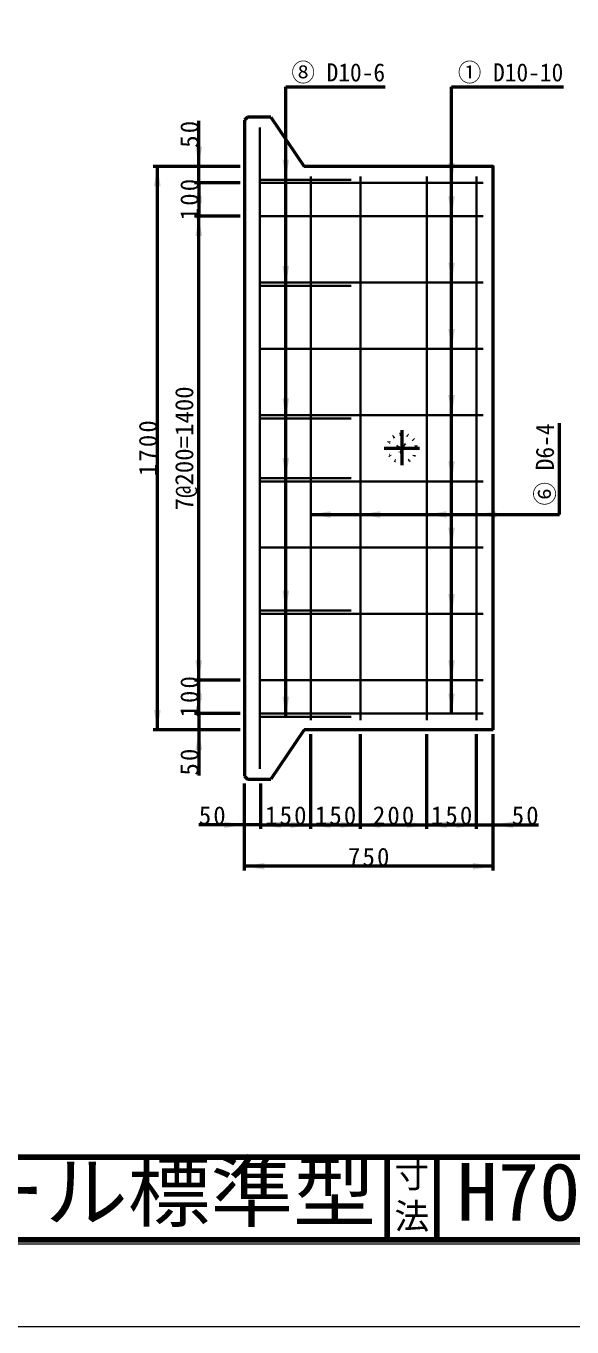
# Model space of a CAD drawing. Units: millimetres, scale not verified, with parts at other scales. Extents: x -2102 to 2102, y -1485 to 1485.
# Drawn here: x 37 to 696, y -1485 to 85 of the extents above; entities that cross this region are included whole.
import ezdxf
from ezdxf.enums import TextEntityAlignment as Align

# ---------------------------------------------------------------- set-up
doc = ezdxf.new("R2010")
doc.units = ezdxf.units.MM
doc.header["$LTSCALE"] = 5
doc.linetypes.add('DOTTED', pattern=[1.75, 0.25, -1.5])
doc.linetypes.add('LONG_DASHED_DOTTED', pattern=[15.25, 12, -1.5, 0.25, -1.5])
doc.layers.add('0-0_V-nasSTD', color=7, linetype='Continuous', lineweight=50)
doc.layers.add('0-1_0', color=7, linetype='Continuous', lineweight=100)
doc.styles.add('ＭＳ ゴシック', font='')
doc.styles.get('ＭＳ ゴシック').set_extended_font_data('MS Gothic')

msp = doc.modelspace()

# ---------------------------------------------------------------- linework, layer by layer
at = {"layer": '0-0_V-nasSTD'}
for p, q in [((350.42, -748.648), (350.42, 11.352)), ((350.42, 11.352), (470.42, 11.352)), ((550.42, -744.648), (550.42, 11.352)), ((550.42, 11.352), (685.42, 11.352)), ((304.02, -25.248), (300.42, -28.848)), ((300.42, -28.848), (300.42, -820.448)), ((332.42, -25.248), (304.02, -25.248)), ((332.42, -25.248), (372.42, -84.648)), ((295.42, -84.648), (190.42, -84.648)), ((195.42, -84.648), (195.42, -764.648)), ((295.42, -104.648), (240.42, -104.648)), ((245.42, -104.648), (245.42, -144.648)), ((295.42, -144.648), (240.42, -144.648)), ((245.42, -704.648), (245.42, -144.648)), ((680.42, -504.648), (680.42, -394.648)), ((380.42, -504.648), (680.42, -504.648)), ((295.42, -704.648), (240.42, -704.648)), ((245.42, -744.648), (245.42, -704.648)), ((295.42, -744.648), (240.42, -744.648)), ((295.42, -764.648), (190.42, -764.648)), ((372.42, -764.648), (332.42, -824.048)), ((600.42, -764.648), (372.42, -764.648)), ((380.42, -884.048), (380.42, -769.648)), ((440.42, -884.048), (440.42, -769.648)), ((520.42, -884.048), (520.42, -769.648)), ((580.42, -884.048), (580.42, -769.648)), ((600.42, -934.048), (600.42, -769.648)), ((300.42, -820.448), (304.02, -824.048)), ((300.42, -934.048), (300.42, -829.048)), ((304.02, -824.048), (332.42, -824.048)), ((320.42, -884.048), (320.42, -829.048)), ((320.42, -879.048), (380.42, -879.048)), ((380.42, -879.048), (440.42, -879.048)), ((600.42, -929.048), (300.42, -929.048))]:
    msp.add_line(p, q, dxfattribs=at)
at = {"layer": '0-0_V-nasSTD', "lineweight": 35}
for p, q in [((319.22, -37.648), (319.22, -811.648)), ((318.42, -100.648), (429.449, -100.648)), ((588.42, -104.648), (320.42, -104.648)), ((380.42, -752.648), (380.42, -96.648)), ((440.42, -752.648), (440.42, -96.648)), ((520.42, -752.648), (520.42, -96.648)), ((580.42, -752.648), (580.42, -96.648)), ((588.42, -144.648), (320.42, -144.648)), ((318.42, -228.648), (429.449, -228.648)), ((588.42, -224.648), (320.42, -224.648)), ((588.42, -304.648), (320.42, -304.648)), ((318.42, -388.648), (429.449, -388.648)), ((588.42, -384.648), (320.42, -384.648)), ((318.42, -460.648), (429.449, -460.648)), ((588.42, -464.648), (320.42, -464.648)), ((588.42, -544.648), (320.42, -544.648)), ((318.42, -620.648), (429.449, -620.648)), ((588.42, -624.648), (320.42, -624.648)), ((588.42, -704.648), (320.42, -704.648)), ((318.42, -748.648), (429.449, -748.648)), ((588.42, -744.648), (320.42, -744.648))]:
    msp.add_line(p, q, dxfattribs=at)
at = {"layer": '0-0_V-nasSTD', "linetype": 'LONG_DASHED_DOTTED'}
for p, q in [((490.42, -402.848), (490.42, -445.248)), ((469.22, -424.648), (511.62, -424.648))]:
    msp.add_line(p, q, dxfattribs=at)
at = {"layer": '0-0_V-nasSTD', "lineweight": 100}
for p, q in [((472.5, -1280), (472.5, -1380)), ((532.5, -1280), (532.5, -1380)), ((-1997.5, -1380), (1997.5, -1380))]:
    msp.add_line(p, q, dxfattribs=at)
at = {"layer": '0-0_V-nasSTD', "lineweight": 18}
for points in [[(-2102.5, -1485), (-2102.5, 1485), (2102.5, 1485), (2102.5, -1485)], [(-2002.5, -1385), (-2002.5, 1385), (2002.5, 1385), (2002.5, -1385)]]:
    msp.add_lwpolyline(points, close=True, dxfattribs=at)
at = {"layer": '0-0_V-nasSTD'}
for points in [[(245.42, -104.648), (245.42, -84.648), (245.42, -29.648)], [(600.42, -764.648), (600.42, -84.648), (372.42, -84.648)], [(245.42, -744.648), (245.42, -764.648), (245.42, -819.648)], [(320.42, -879.048), (300.42, -879.048), (245.42, -879.048)], [(440.42, -879.048), (520.42, -879.048), (580.42, -879.048)], [(580.42, -879.048), (600.42, -879.048), (655.42, -879.048)]]:
    msp.add_lwpolyline(points, dxfattribs=at)
at = {"layer": '0-0_V-nasSTD', "linetype": 'DOTTED'}
for radius in [17.2, 5]:
    msp.add_circle((490.42, -424.648), radius, dxfattribs=at)
at = {"layer": '0-0_V-nasSTD'}
for points in [[(241.42, -60.648), (245.42, -84.648), (245.42, -60.648)], [(245.42, -84.648), (245.42, -60.648), (249.42, -60.648)], [(346.42, -76.648), (350.42, -100.648), (350.42, -76.648)], [(350.42, -100.648), (350.42, -76.648), (354.42, -76.648)], [(191.42, -108.648), (195.42, -108.648), (195.42, -84.648)], [(195.42, -108.648), (195.42, -84.648), (199.42, -108.648)], [(546.42, -80.648), (550.42, -104.648), (550.42, -80.648)], [(550.42, -104.648), (550.42, -80.648), (554.42, -80.648)], [(241.42, -128.648), (245.42, -128.648), (245.42, -104.648)], [(245.42, -128.648), (245.42, -104.648), (249.42, -128.648)], [(241.42, -120.648), (245.42, -144.648), (245.42, -120.648)], [(245.42, -144.648), (245.42, -120.648), (249.42, -120.648)], [(546.42, -120.648), (550.42, -144.648), (550.42, -120.648)], [(550.42, -144.648), (550.42, -120.648), (554.42, -120.648)], [(241.42, -168.648), (245.42, -168.648), (245.42, -144.648)], [(245.42, -168.648), (245.42, -144.648), (249.42, -168.648)], [(546.42, -200.648), (550.42, -224.648), (550.42, -200.648)], [(550.42, -224.648), (550.42, -200.648), (554.42, -200.648)], [(346.42, -204.648), (350.42, -228.648), (350.42, -204.648)], [(350.42, -228.648), (350.42, -204.648), (354.42, -204.648)], [(546.42, -280.648), (550.42, -304.648), (550.42, -280.648)], [(550.42, -304.648), (550.42, -280.648), (554.42, -280.648)], [(546.42, -360.648), (550.42, -384.648), (550.42, -360.648)], [(550.42, -384.648), (550.42, -360.648), (554.42, -360.648)], [(346.42, -364.648), (350.42, -388.648), (350.42, -364.648)], [(350.42, -388.648), (350.42, -364.648), (354.42, -364.648)], [(346.42, -436.648), (350.42, -460.648), (350.42, -436.648)], [(350.42, -460.648), (350.42, -436.648), (354.42, -436.648)], [(546.42, -440.648), (550.42, -464.648), (550.42, -440.648)], [(550.42, -464.648), (550.42, -440.648), (554.42, -440.648)], [(380.42, -504.648), (404.42, -504.648), (404.42, -500.648)], [(440.42, -504.648), (464.42, -504.648), (464.42, -500.648)], [(520.42, -504.648), (544.42, -504.648), (544.42, -500.648)], [(580.42, -504.648), (604.42, -504.648), (604.42, -500.648)], [(380.42, -504.648), (404.42, -508.648), (404.42, -504.648)], [(440.42, -504.648), (464.42, -508.648), (464.42, -504.648)], [(520.42, -504.648), (544.42, -508.648), (544.42, -504.648)], [(580.42, -504.648), (604.42, -508.648), (604.42, -504.648)], [(546.42, -520.648), (550.42, -544.648), (550.42, -520.648)], [(550.42, -544.648), (550.42, -520.648), (554.42, -520.648)], [(346.42, -596.648), (350.42, -620.648), (350.42, -596.648)], [(350.42, -620.648), (350.42, -596.648), (354.42, -596.648)], [(546.42, -600.648), (550.42, -624.648), (550.42, -600.648)], [(550.42, -624.648), (550.42, -600.648), (554.42, -600.648)], [(241.42, -680.648), (245.42, -704.648), (245.42, -680.648)], [(245.42, -704.648), (245.42, -680.648), (249.42, -680.648)], [(546.42, -680.648), (550.42, -704.648), (550.42, -680.648)], [(550.42, -704.648), (550.42, -680.648), (554.42, -680.648)], [(241.42, -728.648), (245.42, -728.648), (245.42, -704.648)], [(245.42, -728.648), (245.42, -704.648), (249.42, -728.648)], [(241.42, -720.648), (245.42, -744.648), (245.42, -720.648)], [(245.42, -744.648), (245.42, -720.648), (249.42, -720.648)], [(546.42, -720.648), (550.42, -744.648), (550.42, -720.648)], [(550.42, -744.648), (550.42, -720.648), (554.42, -720.648)], [(346.42, -724.648), (350.42, -748.648), (350.42, -724.648)], [(350.42, -748.648), (350.42, -724.648), (354.42, -724.648)], [(191.42, -740.648), (195.42, -764.648), (195.42, -740.648)], [(195.42, -764.648), (195.42, -740.648), (199.42, -740.648)], [(241.42, -788.648), (245.42, -788.648), (245.42, -764.648)], [(245.42, -788.648), (245.42, -764.648), (249.42, -788.648)], [(276.42, -879.048), (276.42, -875.048), (300.42, -879.048)], [(276.42, -883.048), (276.42, -879.048), (300.42, -879.048)], [(320.42, -879.048), (344.42, -879.048), (344.42, -875.048)], [(320.42, -879.048), (344.42, -883.048), (344.42, -879.048)], [(356.42, -879.048), (356.42, -875.048), (380.42, -879.048)], [(356.42, -883.048), (356.42, -879.048), (380.42, -879.048)], [(380.42, -879.048), (404.42, -879.048), (404.42, -875.048)], [(380.42, -879.048), (404.42, -883.048), (404.42, -879.048)], [(416.42, -879.048), (416.42, -875.048), (440.42, -879.048)], [(416.42, -883.048), (416.42, -879.048), (440.42, -879.048)], [(440.42, -879.048), (464.42, -879.048), (464.42, -875.048)], [(440.42, -879.048), (464.42, -883.048), (464.42, -879.048)], [(496.42, -879.048), (496.42, -875.048), (520.42, -879.048)], [(496.42, -883.048), (496.42, -879.048), (520.42, -879.048)], [(520.42, -879.048), (544.42, -879.048), (544.42, -875.048)], [(520.42, -879.048), (544.42, -883.048), (544.42, -879.048)], [(556.42, -879.048), (556.42, -875.048), (580.42, -879.048)], [(556.42, -883.048), (556.42, -879.048), (580.42, -879.048)], [(600.42, -879.048), (624.42, -879.048), (624.42, -875.048)], [(600.42, -879.048), (624.42, -883.048), (624.42, -879.048)], [(300.42, -929.048), (324.42, -929.048), (324.42, -925.048)], [(576.42, -929.048), (576.42, -925.048), (600.42, -929.048)], [(300.42, -929.048), (324.42, -933.048), (324.42, -929.048)], [(576.42, -933.048), (576.42, -929.048), (600.42, -929.048)]]:
    msp.add_solid(points, dxfattribs=at)
at = {"layer": '0-1_0'}
msp.add_line((-1997.5, -1280), (1997.5, -1280), dxfattribs=at)

# ---------------------------------------------------------------- texts
at = {"layer": '0-0_V-nasSTD', "style": 'ＭＳ ゴシック'}
for s, height, width, p in [('⑧ D10-6', 21.85, 0.95, (357.15, 11.352)), ('① D10-10', 21.85, 0.95, (557.991, 11.352)), ('1stタッチウォール標準型', 69.65, 1.05, (-687.75, -1377.53)), ('H700×B750×L1997×t80', 69.65, 1.05, (556.5, -1377.492))]:
    msp.add_text(s, height=height, dxfattribs=dict(at, width=width)).set_placement(p, align=Align.BOTTOM_LEFT)
msp.add_text('7@200=1400', height=21.99, rotation=90, dxfattribs=at).set_placement((245.42, -499.648), align=Align.BOTTOM_LEFT)
at = {"layer": '0-0_V-nasSTD', "style": 'ＭＳ ゴシック', "width": 0.95}
msp.add_text('⑥ D6-4', height=21.85, rotation=90, dxfattribs=at).set_placement((680.42, -493.76), align=Align.BOTTOM_LEFT)
at = {"layer": '0-0_V-nasSTD', "style": 'ＭＳ ゴシック'}
for s, p in [('寸', (481.482, -1326.001)), ('法', (481.476, -1375.99))]:
    msp.add_text(s, height=30.79, dxfattribs=at).set_placement(p, align=Align.BOTTOM_LEFT)
at = {"layer": '0-0_V-nasSTD', "char_height": 21.99, "attachment_point": 7, "rotation": 90, "style": 'ＭＳ ゴシック'}
for s, insert in [('\\T1.17;50', (245.42, -62.148)), ('\\T1.17;100', (245.42, -149.648)), ('\\T1.17;1700', (195.42, -458.398)), ('\\T1.17;100', (245.42, -749.648)), ('\\T1.17;50', (245.42, -819.648))]:
    msp.add_mtext(s, dxfattribs=dict(at, insert=insert))
at = {"layer": '0-0_V-nasSTD', "char_height": 21.99, "attachment_point": 7, "style": 'ＭＳ ゴシック'}
for s, insert in [('\\T1.17;50', (245.42, -879.048)), ('\\T1.17;150', (325.42, -879.048)), ('\\T1.17;150', (385.42, -879.048)), ('\\T1.17;200', (455.42, -879.048)), ('\\T1.17;150', (525.42, -879.048)), ('\\T1.17;50', (622.92, -879.048)), ('\\T1.17;750', (425.42, -929.048))]:
    msp.add_mtext(s, dxfattribs=dict(at, insert=insert))

doc.saveas('drawing.dxf')
